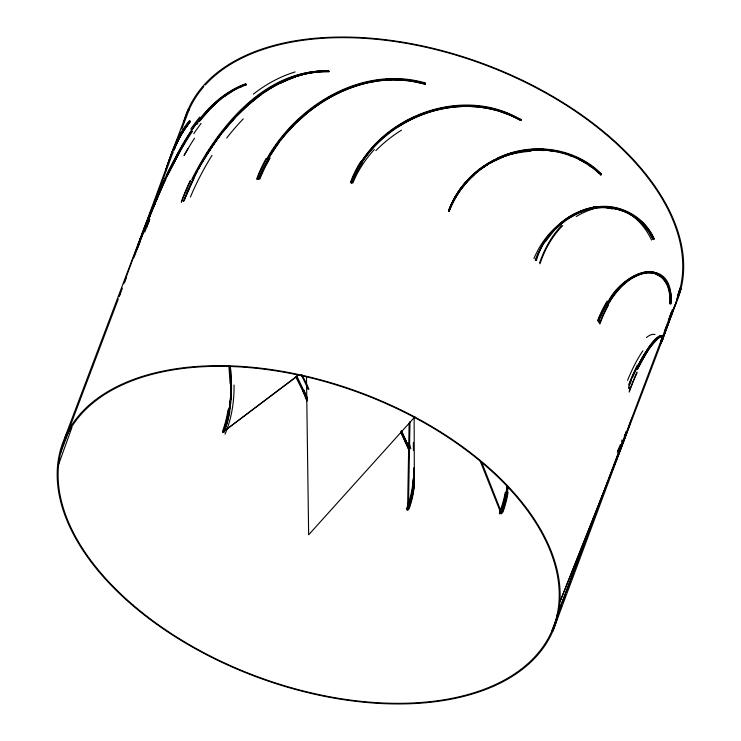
<?xml version="1.0" encoding="UTF-8"?>
<svg xmlns="http://www.w3.org/2000/svg" width="741" height="741" viewBox="0 0 741 741"><rect width="100%" height="100%" fill="white"/><g stroke="black" fill="none" stroke-linecap="round" stroke-linejoin="round"><path stroke-width="1.11" d="M230.849 386.913L230.794 392.721M230.84 388.21L230.849 386.617M230.849 387.691L230.821 389.803M413.719 487.541L414.339 478.371L413.913 468.571M407.569 509.345C413.923 497.146 415.117 481.78 413.839 467.895L414.349 478.575L413.7 488.449M230.831 389.247L230.812 390.59M409.134 423.083L407.559 510.151L408.402 509.715L410.005 421.61M413.497 479.659L412.848 488.884M230.784 391.378L230.803 390.794M413.487 479.446L412.867 487.967M230.784 391.563L230.627 395.305M231.433 392.767L231.535 386.441M230.766 393.49L230.757 392.332M231.405 393.554L230.646 369.537M230.729 394.258L230.729 393.101M607.935 302.365C621.143 272.623 673.662 252.283 671.077 303.125L670.123 303.023L670.179 297.678M231.368 394.332L231.396 393.703M670.123 303.023C670.503 295.094 669.688 286.572 665.038 279.876M230.692 395.027L230.701 393.86M608.037 303.347C615.41 291.037 625.608 279.44 639.427 274.411C658.897 265.797 673.356 286.137 669.91 303.949L670.855 304.06C673.412 289.083 663.677 269.511 646.096 272.873L654.553 273.457L661.472 277.041M231.359 394.462L231.238 396.676M230.655 395.796L230.664 394.629M230.608 396.555L230.627 395.388M231.322 395.231L231.127 398.232M230.581 396.148L230.451 398.843M230.488 397.648L230.534 396.907M230.479 397.667L230.331 400.353M230.794 402.03L231.127 398.269M507.131 485.577L506.335 492.265M230.368 399.195L230.192 401.863M231.007 399.779L231.072 399.019M507.122 485.744L506.196 493.126M507.455 486.624L506.52 494.043M230.164 401.437L230.238 400.686L229.951 404.104M507.807 486.179L507.113 491.663M507.789 486.374L506.964 492.533M508.122 487.254L507.289 493.441M230.081 402.27L229.932 403.678M230.784 402.067L229.71 410.125M229.997 403.039L229.867 404.845M230.534 404.354L230.627 403.595M229.775 405.586L229.84 404.419M229.83 404.558L229.58 407.068M229.756 405.16L229.015 410.727M230.442 405.105C228.96 414.034 227.728 424.26 223.3 431.781L226.959 420.054L229.423 407.578M631.489 380.17L628.701 387.293L628.572 388.201L629.396 388.655M229.636 406.068L229.478 407.8M629.517 387.756L629.405 388.599M229.349 408.096L229.006 410.282M670.003 303.541L669.66 294.344L667.863 286.535M165.836 170.022C171.403 152.72 177.553 134.936 189.372 120.811L190.205 121.292L184.574 128.832L178.646 139.345M165.734 170.189L170.152 157.046M631.573 419.1L631.897 418.1M630.841 421.008L631.175 419.98M630.887 421.157L631.23 420.128M630.137 423.092L630.498 422.046M660.703 343.24C662.704 341.397 665.14 333.08 659.953 336.534C661.5 334.951 663.167 338.498 660.713 341.453M630.535 422.213L628.637 427.687M629.776 424.158L628.248 428.576M627.442 430.864L627.849 429.715M628.035 429.391L628.238 428.826M625.858 432.494L626.062 431.91M627.025 432.022L624.635 438.644M627.627 430.549L623.264 442.358M57.409 467.728L71.933 427.464M119.431 295.65L120.607 292.389M123.728 283.831L172.783 150.228L181.953 131.444L188.788 121.793L189.427 121.052L190.252 121.533L184.583 129.054L179.202 138.4M625.821 432.781L626.247 431.605M624.996 434.874L625.432 433.68M662.658 336.479L672.42 309.516M677.496 295.502L680.229 287.953L678.645 292.297M662.797 338.915L681.053 288.582L662.167 340.443L676.403 302.439M624.339 436.69L624.561 436.079M624.941 435.189L625.385 433.976M668.771 319.482L671.531 311.878M624.274 437.023L624.719 435.801M623.589 438.894L623.82 438.264M138.873 241.835L137.882 244.465L138.826 244.632L142.828 233.832M146.033 225.199L148.024 219.799M148.83 217.641L172.82 152.85M622.505 441.673L622.968 440.413M624.339 439.598L622.56 444.248M621.792 443.59L622.885 440.784M551.73 631.323L561.011 606.453M562.623 602.127L565.448 594.56M567.06 590.234L569.885 582.658M571.506 578.341L573.515 572.932M575.942 566.439L577.961 561.039M580.379 554.546L582.398 549.146M584.816 542.653L586.835 537.253M590.068 528.602L591.272 525.35M594.504 516.709L595.718 513.457M598.941 504.806L600.154 501.564M619.522 449.667L621.699 443.979M621.069 445.536L622.181 442.692M664.862 330.514L666.863 325.16M670.059 316.592L672.059 311.239M552.869 631.091L622.227 445.276M621.847 446.165L622.94 443.359M60.614 453.038L69.534 429.298M137.187 249.143L139.808 242.159M170.671 155.656L172.783 150.228M172.838 150.043L187.973 109.9M64.448 438.542L138.095 244.011M138.826 244.632L139.836 241.964M195.883 173.876L183.694 201.015L187.918 189.807L195.318 174.246M620.643 446.777L556.695 616.595L660.907 341.036M138.845 242.029L140.651 237.139M174.079 149.45L176.923 141.929M177.738 139.771L180.582 132.25M181.804 129.017L189.122 109.668M65.588 438.311L118.356 298.873M119.171 296.715L122.441 288.064M124.488 282.664L126.535 277.254M133.899 257.803L138.808 244.826L137.854 244.66M140.058 241.492L140.345 240.621M578.73 211.935C558.594 220.892 542.301 239.63 536.345 260.48L535.836 260.545C541.412 240.658 556.741 222.735 575.442 213.38M139.595 240.038L140.364 238.018M140.855 239.269L141.123 238.583M487.254 164.771C469.794 175.608 456.289 192.382 448.981 211.518C454.066 193.058 468.451 176.488 484.41 165.539M621.449 447.332L559.909 601.905L621.495 447.221L661.824 341.323C665.816 333.83 658.573 337.192 656.443 340.212C648.301 348.631 642.604 359.033 637.501 369.481M140.623 237.342L142.513 232.294M141.614 237.407L141.901 236.518M142.142 236.027L142.439 235.138M351.123 182.332L351.558 182.99L351.123 182.332C372.177 127.257 437.672 94.209 494.534 109.288M141.411 235.286L142.216 233.202M142.976 233.739L143.513 232.322M142.411 235.332L142.707 234.434M142.948 233.934L144.338 230.201M142.485 232.498L143.337 230.164M172.616 153.202L173.144 151.859M143.615 229.451L144.449 227.292M143.309 230.358L143.865 228.932M144.615 229.488L145.171 228.052M144.319 230.395L144.865 228.969M145.301 225.107L144.152 228.209M145.153 228.256L146.014 225.894M146.162 222.911L144.995 226.042M146.301 225.162L146.875 223.708M145.996 226.088L146.561 224.634M450.019 208.879L448.981 211.518C456.252 191.956 470.396 175.126 488.245 164.354M147.042 220.688L145.857 223.847M148.033 220.762L146.848 223.912M146.44 222.374L148.228 217.706M147.431 222.439L151.636 211.769M147.616 219.401L155.758 199.524M149.21 217.789L148.608 219.484L149.812 216.298M148.811 216.4L155.101 201.08M149.793 216.492L154.128 205.665M151.618 211.972L153.498 207.202M173.626 150.692L175.246 146.82M174.033 149.626L176.627 143.597M152.868 208.925L155.406 202.775M153.489 207.415L155.406 202.589M173.978 149.821L178.072 140.512M154.767 204.127L162.159 187.149M154.758 204.34L158.046 196.56M156.055 201.043L157.379 198.125M174.496 148.58L175.015 147.366M155.749 199.329L157.768 194.818M156.712 199.486L157.37 197.93M632.434 377.891C638.038 364.85 644.42 351.845 653.803 341.055C656.674 336.433 666.039 331.607 660.777 341.314M156.416 197.773L159.13 191.669M621.477 447.277L620.708 446.61M158.704 194.809L160.065 191.66M158.435 193.049L161.223 186.936M160.056 191.678L160.76 190.289M159.806 189.891L164.085 180.609M160.741 190.113L165.734 179.294L164.965 180.693M661.305 340.045C665.603 327.939 650.163 343.87 648.968 347.112M175.534 146.162L180.989 135.038M175.793 145.56L177.155 142.439M661.259 340.147C664.51 329.504 650.292 344.815 649.255 347.427C644.364 354.179 640.317 361.506 636.714 369.009M161.909 185.148L165.549 177.451M162.835 185.398L163.548 183.805M163.539 183.833L164.974 180.665M164.789 178.822L166.29 175.876M165.688 179.118L166.466 177.72M176.914 143.096L178.238 140.169M166.419 177.553L167.948 174.58M166.262 175.663C184.324 139.669 205.757 98.868 245.836 84.131L246.484 84.761L245.401 85.122M167.151 175.978L179.859 151.46L192.28 131.333L191.345 132.704M167.012 174.089C184.676 138.493 206.128 98.377 245.595 83.752L246.484 84.761M167.892 174.413L184.055 143.847M177.479 141.892L180.999 134.825M636.843 368.045L642.373 357.458L648.477 347.807M637.64 368.518L648.875 348.779L654.266 341.805L659.351 336.951L652.997 342.694M661.824 341.323L660.018 344.639M168.652 172.838L179.85 151.479M168.679 173.042L171.745 166.799M191.724 179.535C217.937 127.174 264.935 69.024 328.68 70.941A110.4 93.875 -59 0 0 295.631 76.017L294.89 76.351M192.549 179.776L193.91 177.016M192.753 180.091L194.466 176.645M194.188 176.46L195.68 173.551M194.735 176.117L196.245 173.181M173.274 163.474L179.785 151.238M195.643 173.626L196.773 171.467M196.041 172.857L196.402 172.162M196.198 173.274L199.273 167.568M196.615 172.486L197.347 171.097M196.754 171.495L198.292 168.642M198.273 168.679L198.681 167.929M198.486 169.004L198.875 168.29M198.653 167.975L199.875 165.78M199.042 167.281L200.274 165.067M199.246 167.614L199.672 166.855M199.635 166.91L200.468 165.428M200.024 166.216L200.876 164.706M200.209 165.187L204.451 157.926M200.598 164.493L215.038 141.753M200.811 164.826L201.283 163.993M201.209 164.122L205.526 156.851M267.149 158.176C297.549 104.638 362.747 65.171 424.926 82.816L425.362 84.187L410.06 80.889L395.277 79.815M267.51 158.667L270.4 153.952M181.564 133.806L190.205 121.292M201.608 163.428L213.315 144.893M267.696 158.491L270.002 154.6M268.057 158.963L279.626 141.605M181.564 134.019L190.252 121.533M608.287 304.31C616.697 290.027 629.118 275.976 646.18 272.984M268.223 157.574L276.495 144.847M268.585 158.065L274.652 148.487M607.49 303.115C614.261 291.593 623.385 280.848 635.621 274.976M607.601 304.079L613.159 295.594L619.476 287.869M608.185 303.328L615.15 292.964M204.886 157.212L205.322 156.499M659.722 344.871L660.074 344.306M520.738 119.079L520.766 120.468L521.108 119.912C468.933 87.966 395.018 110.316 362.136 160.362M205.757 155.777L223.236 130.833M205.97 156.129L206.406 155.425M270.224 154.109L270.798 153.304M205.627 155.082L220.114 134.13M206.85 154.721C217.613 137.594 230.247 121.543 245.114 107.788M270.632 153.461L271.206 152.665M271.039 152.813L271.623 152.016M483.002 166.679C467.414 177.423 455.178 192.966 448.564 210.713L449.602 208.073A138.678 113.077 27.3 0 1 457.419 193.169M271.447 152.164L272.03 151.377M271.864 151.516L272.456 150.729M361.339 161.566L373.205 146.875L385.885 134.871M361.775 162.223C389.21 120.162 443.729 97.108 492.876 108.881M272.28 150.877L273.735 148.802M361.562 161.844L361.951 161.242M361.997 162.501C380.457 134.353 410.996 114.772 443.961 108.519M545.246 241.825L554.722 229.821L565.818 220.197M272.707 150.228L274.17 148.163M274.003 148.293L274.605 147.524M274.448 147.654L275.05 146.885M274.985 148.005L280.58 140.373M213.797 144.199L214.279 143.504M274.892 147.014L275.495 146.246M214.77 142.809L215.261 142.124M275.337 146.375L278.32 142.355M275.791 145.736L277.319 143.708M215.529 141.068L217.02 139.002M215.751 141.429L216.242 140.744M216.743 140.058L217.233 139.373M277.162 143.819L277.782 143.078M217.521 138.317L218.021 137.631M217.743 138.687L218.243 138.002M277.634 143.189L279.681 140.558M196.893 124.442L197.866 123.145M218.53 136.955L219.04 136.27M218.752 137.326L220.29 135.279M278.097 142.559L278.792 141.726M219.549 135.594L220.068 134.908M278.579 141.92L280.7 139.252L280.024 140.03M279.051 141.29L280.163 139.938M220.586 134.232L221.105 133.556M220.809 134.603L221.327 133.926M198.82 121.894L200.765 119.403L199.801 120.626M280.543 140.419L285.053 134.862M280.515 139.401L285.72 133.148M281.034 139.799C293.149 124.386 307.913 111.03 324.604 100.72M222.356 132.611L235.425 117.384M199.931 120.885L208.999 110.298L217.335 102.175M614.891 293.325L620.254 287.045M281.006 138.78L282.182 137.381M223.18 130.907L238.945 113.095M224.227 129.601L235.203 116.976M282.052 137.465L283.247 136.085M201.747 118.18L210.916 107.843M283.118 136.159L284.322 134.797M284.201 134.862L285.405 133.519M285.572 134.26L286.082 133.658M285.294 133.575L286.508 132.241M286.239 132.546L286.767 131.954M286.61 133.065L294.26 124.849M286.406 132.287L287.628 130.972M205.915 113.697L207.962 111.419M287.295 131.352L295.048 123.182M287.536 131.018L289.833 128.489M414.923 416.822L308.654 534.817L306.468 376.706M289.916 128.462L295.863 122.33M291.083 127.22C320.344 96.071 363.201 75.11 406.596 79.787M236.583 116.17L251.218 102.397M619.615 287.888L621.023 286.248M237.528 114.549L246.142 106.204M210.907 107.853L216.103 102.814M238.593 112.91C262.221 88.957 294.057 69.858 328.68 70.941M239.584 112.456C251.718 100.341 265.491 89.698 280.913 82.131M620.384 287.091C626.608 280.228 634.667 274.633 643.772 272.466M294.825 124.284L295.4 123.71M295.622 122.617L296.205 122.052M295.983 123.145L306.969 113.308M212.982 105.768L217.159 101.869M621.153 286.322C627.794 279.857 635.982 274.365 645.318 272.975M296.789 121.487L306.598 112.771M297.141 121.154L309.182 110.696L322.78 101.063M474.36 174.607L468.238 180.563L460.995 189.288A140.568 114.596 29.4 0 0 457.799 193.957A138.762 113.123 27.5 0 0 449.963 208.86M245.78 107.176L246.447 106.565M246.809 105.602L252.273 100.878M247.262 105.833L261.23 94.598M217.141 101.888L222.467 97.432M217.326 102.175L218.4 101.248M475.037 172.848L467.83 179.757L460.578 188.483A140.475 114.549 29.2 0 0 457.392 193.151M560.557 224.625C570.255 216.159 582.213 210.148 594.967 208.128M218.382 101.258L221.596 98.59M560.039 223.578L561.002 222.763M251.912 101.813L257.535 97.33M252.968 100.304L253.663 99.739M561.493 222.356C570.885 214.64 582.278 209.342 594.263 207.276M561.456 223.541C588.391 197.708 638.974 203.349 653.979 239.278L653.117 239.408C645.661 223.458 630.508 211.028 612.946 208.351M254.506 99.062L255.775 98.062M308.237 112.28C324.289 99.396 342.824 89.42 362.757 84.076M387.061 133.917C423.639 103.981 478.593 95.719 520.404 119.625L509.752 114.401L498.637 110.39M221.587 98.599L223.754 96.914M501.453 512.466L500.87 512.92M501.249 513.717L501.777 513.3L481.715 462.338M501.157 513.791L480.112 460.846M309.219 110.668C322.696 100.063 337.868 91.504 354.133 85.975M478.371 170.106L479.501 169.226M222.467 97.432L232.192 90.773A108.871 69.886 -73.3 0 1 245.151 84.752L246.244 84.381M298.428 374.965L222.615 432.299L299.068 374.853M258.248 96.793L263.944 92.69M223.736 96.923L235.647 89.318M224.838 96.098L225.931 95.311M226.802 94.227L227.895 93.477M482.984 166.697L485.624 164.743M483.401 167.503L488.486 164.002M263.898 92.727L265.371 91.736M566.856 219.466L577.813 213.306L584.825 210.611L593.198 208.536L593.587 207.499C617.799 202.089 643.864 215.816 653.96 238.315L653.099 238.445C641.187 210.833 605.99 198.959 579.193 211.676M265.241 91.819C283.96 79.222 306.237 70.84 329.041 71.645L328.309 70.404M266.593 90.921C279.487 82.492 293.834 76.064 309.025 73.211M485.374 165.086L486.846 163.956M398.278 126.831C427.159 108.075 464.144 101.091 497.47 110.733M486.587 164.307L488.087 163.187M487.819 163.548L489.329 162.436M488.236 164.354L489.736 163.261M231.359 91.736L232.433 91.106M326.012 99.859C346.075 87.762 369.157 80.176 392.684 79.824M327.105 98.423L343.694 89.994M489.051 162.807L490.588 161.705M489.468 163.613L490.996 162.529M567.847 154.054L577.174 157.852L585.955 162.668A108.871 93.95 -81.3 0 1 599.469 173.051L600.516 174.042L601.164 173.681L601.396 174.607L600.747 174.978L595.403 170.208M490.31 162.084L491.867 160.992M490.746 162.881C524.832 142.059 572.812 145.94 601.396 174.607M490.718 162.89C503.426 155.656 517.774 151.294 532.371 150.303A128.897 109.687 85.6 0 1 545.515 150.053M233.498 90.485L234.573 89.893M491.57 161.371C507.715 152.396 526.666 148.163 545.154 149.469M235.629 89.328L236.731 88.763M495.451 159.352L492.858 160.677L503.472 155.823L511.809 153.016M493.256 161.501L503.852 156.657L512.179 153.859M236.712 88.772L245.401 85.122M496.979 158.37C530.528 141.744 574.294 146.913 601.164 173.681M636.399 274.624C644.457 271.169 655.109 270.104 662.046 276.523M344.491 89.652C359.58 83.251 375.844 79.454 392.267 79.176M241.057 86.771L242.14 86.317M295.64 76.101L296.391 75.86M354.948 85.706L355.763 85.437M356.588 85.169L357.403 84.909M358.227 84.659L359.052 84.409M359.867 84.168L362.349 83.474M363.173 83.261L363.998 83.038M363.581 83.853L364.405 83.64M364.831 82.835L365.665 82.631M365.239 83.437L366.073 83.233M366.499 82.436L367.332 82.242M366.906 83.038L367.74 82.844M368.166 82.056L368.999 81.871M368.573 82.659L369.416 82.483M369.842 81.695L372.408 81.195M370.25 82.307L377.975 80.973M643.707 272.28C656.091 268.761 668.206 278.727 669.456 290.972M373.269 81.038L377.558 80.352M445.6 108.223C471.072 103.666 498.193 107.64 520.766 120.468L510.132 115.226L499.026 111.187M310.368 72.97L319.741 71.821L329.041 71.645L328.671 71.108M535.53 259.628L536.049 259.554M594.791 207.304L605.554 206.702L617.096 208.314M378.419 80.232L382.736 79.732M595.375 208.184C613.242 205.396 632.416 211.935 644.17 225.838M378.836 80.852L379.698 80.741M380.559 80.639L392.285 79.833L405.049 80.306M383.606 79.648L384.468 79.574M530.528 149.562L533.464 149.367M530.899 150.414L532.371 150.303M385.301 79.509L404.614 79.639M393.128 79.167L408.059 79.963L416.785 81.38M393.545 79.815L394.416 79.815M539.346 149.237L540.8 149.256M542.255 149.302L543.709 149.376M544.051 150.247C557.992 151.025 571.765 155.064 583.815 162.122M545.135 149.469L548.062 149.728M545.506 150.34L546.96 150.46M406.087 79.787L425.343 83.511M548.044 149.719L553.842 150.516M406.522 80.454L415.312 81.76M549.859 150.756L551.304 150.951M407.911 79.991L414.793 81.056M552.749 151.155L554.194 151.396M553.833 150.506L567.865 154.063M416.331 81.362L424.936 83.483L425.362 84.187L416.757 82.047M558.158 151.349L559.585 151.673M418.202 81.76L424.936 83.483L424.926 82.816M493.96 109.094L502.63 111.678M618.198 208.601L627.775 212.25M563.771 152.776L565.142 153.174M504.223 112.234L513.578 116.059M569.523 155.434L570.866 155.934M183.499 200.691L182.721 200.376L183.694 201.015M628.701 387.293L629.526 387.691M515.106 116.782L521.108 119.912M578.48 158.491L582.324 160.519M578.786 159.398L580.073 160.056M581.361 160.741L585.019 162.835M585.047 162.853L587.4 164.335M587.428 164.354L592.059 167.577M589.762 165.919L590.92 166.744M592.04 167.568L595.403 170.198M620.328 447.499L621.115 448.11M258.044 178.813L257.553 178.424L258.405 179.303L257.914 178.905M597.579 172.051L598.645 173.005M662.297 276.745L664.834 279.589M662.213 277.699L664.723 280.533M644.957 226.755L648.644 231.664M665.029 280.959L667.66 285.989M649.301 232.655L653.117 239.408M401.261 430.66L409.06 447.397M401.641 431.308L409.208 447.814M401.622 431.92L409.217 448.518M400.798 431.679L408.81 449.5M400.788 432.299L408.374 448.916M296.845 376.095L306.876 397.157M296.409 376.465L307.219 399.445M296.067 376.289L302.133 388.256L307.265 400.399M295.65 376.669L302.004 389.238L306.996 401.168M401.427 432.809L406.642 443.692M448.768 210.453L449.185 211.259M303.615 389.553L307.07 397.648M302.847 389.794L306.691 398.899M600.516 174.042L600.747 174.978M669.614 291.824L670.133 296.715M228.876 366.045L230.155 383.912M230.294 366.286L230.386 367.101M229.617 366.462L229.886 368.907M230.349 366.804L231.479 382.439M229.673 366.952L229.886 368.935M230.47 367.916L230.562 368.731M229.858 368.638L230.053 370.63M229.969 369.713L230.043 370.528M230.025 370.324L230.21 372.315M230.118 371.343L230.192 372.158M230.182 372.001L230.349 374.001M230.256 372.964L230.747 380.679M230.321 373.677L230.581 377.345M230.442 375.344L230.84 385.82M230.636 378.679L230.803 382.337M230.766 381.986L230.849 383.995M653.96 238.37L653.979 239.213M231.498 383.236L231.516 384.033M230.812 383.634L230.877 385.644M231.525 384.838L231.535 385.635M230.84 385.274L230.886 387.293M414.136 417.424L414.339 478.454M413.376 442.627L413.395 450.547M183.638 122.515A262.573 151.359 20.6 0 1 487.254 65.18A262.573 151.359 20.6 0 1 673.273 308.932M188.714 110.594A261.619 150.803 20.6 0 1 203.831 86.614M205.322 84.928A261.619 150.803 20.6 0 1 504.352 72.692A261.619 150.803 20.6 0 1 680.099 288.471M678.96 292.639A261.619 150.803 20.6 0 1 676.876 298.753M259.165 178.785A140.105 86.021 -36.1 0 1 268.853 158.769M258.813 178.294A140.03 85.78 -36.3 0 1 268.492 158.278M257.09 179.433A139.725 87.892 -34.9 0 1 266.593 158.843M259.813 179.165A139.799 85.789 -36.2 0 1 270.085 158.194M256.719 178.951A139.641 87.651 -35 0 1 266.223 158.37M259.461 178.674A139.716 85.539 -36.3 0 1 269.733 157.703M352.003 182.721A140.077 108.353 -10 0 1 362.534 162.492M351.567 182.073A139.993 108.195 -10.2 0 1 362.099 161.834M352.781 183.212A139.327 107.88 -9.7 0 1 374.325 149.506M375.882 150.645A139.623 112.66 -2.6 0 1 401.446 130.194M350.956 182.879A139.688 109.27 -7.8 0 1 361.173 162.205M350.512 182.23A139.604 109.122 -8 0 1 360.737 161.547M532.381 150.442A128.712 109.159 80 0 1 544.051 150.58M585.983 162.622A108.473 93.681 -80.9 0 1 599.515 172.986M533.909 258.553A139.679 102.425 61.1 0 1 560.001 223.791M593.198 206.989A133.074 87.947 -87.3 0 1 612.844 209.064M539.985 263.805A139.262 97.96 70.4 0 1 562.771 225.57M535.206 260.072A139.725 102.434 61.1 0 1 544.857 241.427M627.497 212.686A112.604 73.609 -70.7 0 1 651.561 240.103M539.689 262.879A139.188 98.034 70.3 0 1 561.446 225.699M576.248 216.52A138.752 92.106 -88.5 0 1 593.736 208.805M598.719 321.492A140.105 75.554 83.7 0 1 607.657 303.078M598.608 320.52A140.03 75.73 83.6 0 1 607.555 302.115M599.886 324.002A139.725 73.331 85.1 0 1 608.305 305.459M597.876 321.177A139.799 75.434 83.7 0 1 607.351 301.976M599.775 323.011A139.641 73.516 84.9 0 1 608.194 304.486M597.765 320.214A139.716 75.61 83.6 0 1 607.25 301.013M628.84 385.116A140.077 36.893 -80.5 0 1 637.316 365.971M628.97 384.181A139.993 37.152 -80.6 0 1 637.445 365.035M627.553 380.374A139.327 36.383 -80.4 0 1 642.919 350.817M646.495 337.516A139.623 28.223 -76.2 0 1 654.998 334.543M629.165 392.109A139.688 34.021 -79.4 0 1 636.917 373.066M629.313 391.118A139.604 34.281 -79.5 0 1 637.065 372.065M505.501 494.312A140.105 86.021 -36.1 0 1 499.795 513.995M506.27 493.71A140.03 85.78 -36.3 0 1 500.564 513.383M507.289 492.848A139.725 87.475 -34.6 0 1 502.055 512.902M505.214 492.561A139.799 85.789 -36.2 0 1 499.323 513.17M508.057 492.256A139.641 87.234 -34.8 0 1 502.833 512.29M505.983 491.968A139.716 85.539 -36.3 0 1 500.082 512.568M412.524 488.875A140.077 108.353 -10 0 1 406.966 510.049M413.367 488.449A139.993 108.195 -10.2 0 1 407.809 509.613M413.209 487.976A139.688 108.797 -7.6 0 1 408.18 509.456M413.098 478.871A139.327 107.88 -9.7 0 1 406.346 509.113M414.062 487.541A139.604 108.64 -7.8 0 1 409.032 509.011M234.045 385.033A139.679 102.425 61.1 0 1 225.032 434.198M229.877 411.172A140.03 102.786 60.9 0 1 223.967 432.605M228.052 409.782A139.725 100.906 62.8 0 1 222.587 431.253M228.756 409.634A139.641 100.98 62.6 0 1 223.31 431.086M190.77 129.017A128.897 73.146 -67.9 0 1 199.764 117.069M193.772 133.639A128.712 67.894 -66.5 0 1 201.107 123.423M232.174 90.606A108.473 69.793 -73.5 0 1 245.151 84.622M190.409 197.069A139.679 50.369 -53.6 0 1 211.945 155.388M226.681 138.067A139.54 79.861 -48.7 0 1 243.28 118.866M184.805 199.255A140.03 50.268 -53.7 0 1 193.79 178.868M181.517 202.173A139.725 53.241 -52.7 0 1 190.511 180.804M296.474 76.453A111.02 93.737 -57.6 0 1 328.615 71.414M181.313 201.867A139.641 52.944 -52.8 0 1 190.298 180.498M253.366 94.153A123.682 104.092 -57.1 0 1 295.113 71.933M512.244 154.082A134.908 113.549 67.7 0 1 531.038 151.294M511.874 153.248A134.982 113.725 67.6 0 1 530.658 150.442M618.902 448.24A138.762 7.901 -67.1 0 1 617.383 452.26M622.088 439.848A138.678 7.605 -67.2 0 1 621.523 441.386M620.365 444.48A138.678 7.605 -67.2 0 1 617.661 451.64M409.097 443.155A139.623 109.223 -1.3 0 1 410.82 448.768M301.189 375.057A134.908 84.78 51.2 0 1 308.154 389.414M301.948 374.844A134.982 84.909 51 0 1 308.923 389.182M146.579 227.524A138.762 7.929 -67.1 0 1 149.636 219.744M147.302 223.782A140.568 10.411 -66.6 0 1 149.571 218.049M184.157 155.545A134.908 58.02 -64.5 0 1 194.503 138.215M144.736 232.146A138.678 7.632 -67.2 0 1 149.728 219.336M147.339 223.532A140.475 10.115 -66.6 0 1 149.608 217.798M184.101 155.314A134.982 57.826 -64.6 0 1 187.955 148.515M281.182 83.02A117.884 97.701 -55.2 0 1 295.02 77.184M599.525 321.789L598.784 321.631L598.895 322.613L599.626 322.77L599.525 321.789M132.546 605.406A262.573 151.359 20.6 0 0 552.184 632.629A262.573 151.359 20.6 0 0 241.242 366.415A262.573 151.359 20.6 0 0 132.546 605.406M133.185 605.147A261.619 150.803 20.6 0 0 551.304 632.268A261.619 150.803 20.6 0 0 241.483 367.027A261.619 150.803 20.6 0 0 133.185 605.147"/></g></svg>
